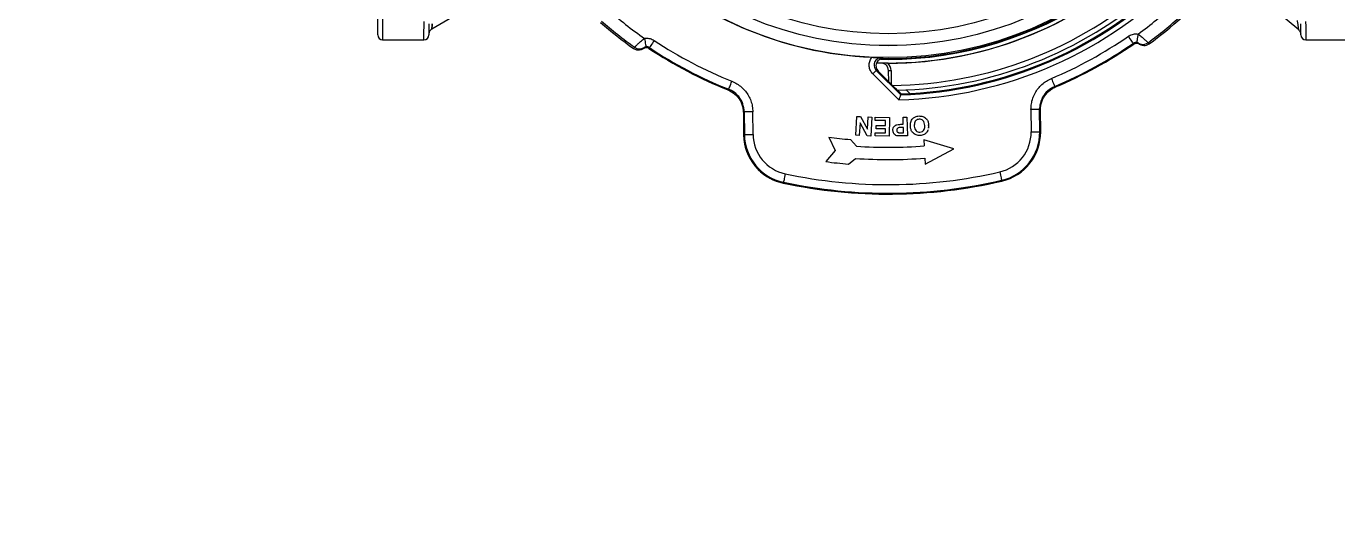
# Model space of a CAD drawing. Header units: millimetres. Extents: x 441156 to 441876, y 4514765 to 4515211.
# Drawn here: x 441240.798 to 441241.494, y 4514794.341 to 4514794.601 of the extents above; entities that cross this region are included whole.
import ezdxf

# ---------------------------------------------------------------- set-up
doc = ezdxf.new("R2010")
doc.units = ezdxf.units.MM
doc.layers.add('-LYNKA_PISCINA', color=7, linetype='Continuous', lineweight=18)
doc.layers.add('05 ESQUEMAS HIDRAULICOS nuevos_dwg _6_', color=7, linetype='Continuous', lineweight=18, true_color=0x767676)
doc.layers.add('A-DETL', color=7, linetype='Continuous', lineweight=50, true_color=0x008000)

# ---------------------------------------------------------------- blocks, each defined once
blk = doc.blocks.new('05 ESQUEMAS HIDRAULICOS nuevos_dwg_A$C47CE04E0-1107655-01_ARQ_CUARTO DEPURADORA')
at = {"layer": '-LYNKA_PISCINA', "lineweight": 25}
for p, q in [((3.479, 51.541), (3.479, 79.641)), ((10.541, 54.626), (5.681, 51.78)), ((40.911, 51.741), (37.737, 54.405)), ((24.229, 50.391), (23.765, 50.398)), ((23.923, 50.552), (24.229, 50.549)), ((24.349, 49.538), (23.819, 50.068)), ((25.102, 49.162), (24.956, 49.307)), ((22.937, 47.021), (22.69, 47.291)), ((22.614, 46.294), (22.899, 46.523))]:
    blk.add_line(p, q, dxfattribs=at)
at = {"layer": '-LYNKA_PISCINA', "lineweight": 25, "flags": 128}
for points in [[(3.679, 79.841), (3.679, 51.341), (5.357, 51.341), (5.357, 51.346), (5.357, 51.381), (5.358, 51.452), (5.359, 51.558), (5.36, 51.699), (5.362, 51.874), (5.364, 52.083)], [(5.561, 51.988), (5.56, 51.827), (5.559, 51.702), (5.558, 51.612), (5.557, 51.558), (5.557, 51.539)], [(41.194, 52.083), (41.196, 51.874), (41.198, 51.699), (41.199, 51.558), (41.2, 51.452), (41.2, 51.381), (41.201, 51.346), (41.201, 51.341), (42.879, 51.341)], [(41.001, 51.539), (41, 51.558), (41, 51.612), (40.999, 51.702), (40.998, 51.827), (40.997, 51.988)], [(14.324, 51.401), (14.335, 51.334), (14.345, 51.269), (14.355, 51.21), (14.364, 51.157), (14.371, 51.114), (14.376, 51.082), (14.379, 51.062), (14.38, 51.055)], [(14.718, 51.316), (14.68, 51.259), (14.644, 51.205), (14.61, 51.155), (14.581, 51.111), (14.557, 51.074), (14.539, 51.047), (14.528, 51.031), (14.524, 51.025), (14.522, 51.022), (14.514, 51.01), (14.504, 50.996)], [(34.207, 51.168), (34.206, 51.169), (34.198, 51.181), (34.187, 51.196), (34.183, 51.202), (34.171, 51.219), (34.153, 51.245), (34.128, 51.281), (34.098, 51.325), (34.064, 51.374), (34.026, 51.428), (33.988, 51.484)], [(34.38, 51.576), (34.37, 51.509), (34.361, 51.444), (34.352, 51.384), (34.345, 51.332), (34.338, 51.289), (34.334, 51.257), (34.331, 51.237), (34.33, 51.23)], [(17.713, 49.308), (17.728, 49.319), (17.746, 49.332), (17.749, 49.339), (17.756, 49.358), (17.768, 49.388), (17.784, 49.428), (17.804, 49.478), (17.826, 49.534), (17.85, 49.594), (17.876, 49.657)], [(24.753, 49.147), (24.736, 49.106), (23.741, 50.1), (23.6, 49.959), (24.656, 48.903)], [(24.247, 49.639), (24.243, 50.096), (24.245, 50.096), (24.251, 50.097), (24.26, 50.097), (24.272, 50.097), (24.288, 50.097), (24.305, 50.097), (24.324, 50.097), (24.343, 50.097), (24.348, 49.538)], [(30.859, 49.771), (30.886, 49.708), (30.911, 49.648), (30.934, 49.592), (30.955, 49.543), (30.971, 49.503), (30.984, 49.473), (30.992, 49.455), (30.995, 49.448), (31.009, 49.438), (31.028, 49.425)], [(30.389, 47.602), (30.381, 48.517), (30.374, 48.517), (30.354, 48.517), (30.321, 48.516), (30.278, 48.516), (30.225, 48.516), (30.164, 48.515), (30.099, 48.514), (30.031, 48.514), (30.039, 47.599), (30.107, 47.6), (30.172, 47.6), (30.233, 47.601), (30.286, 47.601), (30.329, 47.602), (30.362, 47.602), (30.382, 47.602), (30.389, 47.602), (30.424, 47.603), (30.416, 48.494), (30.398, 48.506), (30.381, 48.517)], [(18.376, 48.412), (18.384, 47.498), (18.391, 47.498), (18.411, 47.498), (18.444, 47.498), (18.487, 47.499), (18.54, 47.499), (18.6, 47.5), (18.666, 47.5), (18.734, 47.501), (18.726, 48.415), (18.658, 48.415), (18.592, 48.414), (18.532, 48.414), (18.479, 48.413), (18.436, 48.413), (18.403, 48.412), (18.383, 48.412), (18.376, 48.412), (18.359, 48.401), (18.341, 48.389), (18.349, 47.497), (18.384, 47.498)], [(24.74, 47.909), (24.84, 47.912), (24.832, 48.198), (24.985, 48.202), (25.006, 47.444), (24.76, 47.437)], [(24.775, 47.566), (24.849, 47.568), (24.843, 47.783), (24.759, 47.781)], [(21.811, 47.386), (22.067, 46.851), (21.688, 46.394)], [(25.718, 46.535), (25.732, 46.285), (26.891, 46.915), (25.678, 47.284), (25.692, 47.034)], [(20.043, 45.898), (20.029, 45.832), (20.015, 45.768), (20.003, 45.709), (19.992, 45.657), (19.983, 45.615), (19.976, 45.583), (19.972, 45.563), (19.97, 45.556), (19.963, 45.522)], [(28.758, 45.974), (28.773, 45.908), (28.788, 45.844), (28.802, 45.786), (28.813, 45.734), (28.823, 45.692), (28.831, 45.66), (28.835, 45.64), (28.837, 45.633), (28.845, 45.6)]]:
    blk.add_lwpolyline(points, dxfattribs=at)
for points in [[(23.561, 48.199), (23.518, 47.432), (23.367, 47.44), (23.082, 47.97), (23.053, 47.458), (22.909, 47.466), (22.952, 48.233), (23.107, 48.224), (23.389, 47.707), (23.417, 48.207)], [(23.694, 48.066), (23.696, 48.194), (24.274, 48.186), (24.263, 47.427), (23.7, 47.434), (23.702, 47.563), (24.112, 47.557), (24.114, 47.725), (23.733, 47.731), (23.735, 47.859), (24.116, 47.854), (24.119, 48.06)]]:
    blk.add_lwpolyline(points, close=True, dxfattribs=at)
at = {"layer": '-LYNKA_PISCINA', "lineweight": 25}
for radius in [14.974, 14.488, 14.487, 14, 14]:
    blk.add_circle((24.229, 65.591), radius, dxfattribs=at)
for centre, radius, start, end in [((24.229, 65.591), 15.043, 270, 44.6172), ((24.229, 65.591), 14.975, 225.74, 267.4682), ((24.229, 65.591), 15.193, 268.2461, 315.1115), ((24.229, 65.591), 15.013, 269.2592, 314.1282), ((24.229, 65.591), 15.2, 270, 315.1347), ((24.229, 65.591), 16.693, 271.4649, 316.0242), ((24.229, 65.591), 16.493, 271.7622, 315.3422), ((24.229, 65.591), 16.453, 271.8237, 315.2007), ((24.229, 65.591), 16.1, 270.5838, 311.5653), ((24.229, 65.591), 16.3, 271.2691, 311.2469), ((24.229, 65.591), 17.306, 305.9159, 312.2269), ((24.229, 65.591), 17.306, 228.7731, 235.0841), ((24.229, 65.591), 17.83, 306.3091, 311.8338), ((24.229, 65.591), 17.896, 306.3496, 311.7933), ((24.229, 65.591), 17.896, 229.2067, 234.6504), ((24.229, 65.591), 17.83, 229.1662, 234.6909), ((3.679, 51.541), 0.2, 180, 270), ((5.357, 51.541), 0.2, 270.4175, 359.5), ((24.229, 65.591), 17.154, 236.3259, 248.2614), ((24.229, 65.591), 17.154, 292.7386, 304.6741), ((24.229, 65.591), 17.504, 292.7386, 304.6741), ((32.737, 49.695), 2.247, 40.9968, 42.1484), ((34.58, 51.505), 0.35, 239.613, 260.2918), ((34.58, 51.505), 0.35, 260.2915, 306.3147), ((41.201, 51.541), 0.2, 180.5, 270.4256), ((14.125, 51.326), 0.35, 234.685, 301.3834), ((16.029, 49.524), 2.285, 138.8582, 139.9905), ((24.229, 65.591), 17.538, 236.3246, 248.1899), ((24.229, 65.591), 17.504, 236.3259, 248.2614), ((24.229, 65.591), 17.538, 292.8101, 304.6754), ((23.943, 50.094), 0.3, 0.5, 88.9434), ((23.943, 50.094), 0.4, 0.5, 48.0252), ((20.386, 47.515), 2.038, 180.5, 225), ((20.386, 47.515), 2.038, 180.5, 257.9994), ((20.386, 47.515), 2.003, 180.5, 257.9994), ((20.386, 47.515), 1.653, 180.5, 257.9994), ((28.386, 47.585), 1.653, 283.0006, 0.5), ((28.386, 47.585), 2.003, 283.0006, 0.5), ((28.386, 47.585), 2.038, 283.0006, 0.5), ((24.229, 65.591), 18.365, 262.435, 265.1925), ((24.229, 65.591), 18.615, 266.0201, 274.507), ((24.229, 65.591), 19.365, 262.4607, 265.2153), ((24.229, 65.591), 19.115, 266.0106, 274.4689), ((20.386, 47.515), 2.038, 225, 257.9994), ((24.229, 65.591), 20.133, 257.9994, 283.0006), ((24.229, 65.591), 20.518, 257.9994, 283.0006), ((24.229, 65.591), 20.483, 257.9994, 283.0006)]:
    blk.add_arc(centre, radius, start, end, dxfattribs=at)
for points, knots in [([(5.681, 51.78), (5.663, 51.767), (5.628, 51.743), (5.59, 51.69), (5.569, 51.651), (5.566, 51.629), (5.566, 51.629)], [0, 0, 0, 0, 0.331271, 0.662542, 0.993819, 1, 1, 1, 1]), ([(5.681, 51.78), (5.681, 51.781), (5.682, 51.783), (5.683, 51.798), (5.685, 51.825), (5.686, 51.863), (5.688, 51.91), (5.693, 51.985), (5.704, 52.045), (5.712, 52.085)], [0, 0, 0, 0, 0.098258, 0.205256, 0.322243, 0.450174, 0.584924, 0.720922, 1, 1, 1, 1]), ([(40.846, 52.12), (40.855, 52.074), (40.874, 51.982), (40.885, 51.874), (40.896, 51.805), (40.904, 51.768), (40.91, 51.746), (40.911, 51.743), (40.911, 51.741)], [0, 0, 0, 0, 0.282412, 0.556901, 0.694409, 0.812463, 0.91319, 1, 1, 1, 1]), ([(40.911, 51.741), (40.924, 51.729), (40.951, 51.704), (40.977, 51.657), (40.992, 51.623), (40.994, 51.605), (40.994, 51.605)], [0, 0, 0, 0, 0.331956, 0.663931, 0.995906, 1, 1, 1, 1]), ([(13.923, 51.041), (13.925, 51.042), (13.929, 51.047), (13.967, 51.087), (14.048, 51.167), (14.167, 51.279), (14.268, 51.357), (14.324, 51.401)], [0, 0, 0, 0, 0.113151, 0.319311, 0.540043, 0.744592, 1, 1, 1, 1]), ([(14.324, 51.401), (14.337, 51.403), (14.412, 51.413), (14.553, 51.403), (14.663, 51.345), (14.718, 51.316)], [0, 0, 0, 0, 0.10119, 0.550595, 1, 1, 1, 1]), ([(33.988, 51.484), (33.999, 51.492), (34.062, 51.533), (34.194, 51.585), (34.318, 51.579), (34.38, 51.576)], [0, 0, 0, 0, 0.101171, 0.55059, 1, 1, 1, 1]), ([(34.33, 51.23), (34.307, 51.231), (34.262, 51.233), (34.214, 51.214), (34.191, 51.199), (34.187, 51.196)], [0, 0, 0, 0, 0.44944, 0.898846, 1, 1, 1, 1]), ([(34.207, 51.168), (34.227, 51.179), (34.266, 51.201), (34.335, 51.206), (34.392, 51.194), (34.422, 51.176), (34.433, 51.169)], [0, 0, 0, 0, 0.28097, 0.561953, 0.842938, 1, 1, 1, 1]), ([(34.403, 51.203), (34.403, 51.203), (34.402, 51.203), (34.399, 51.205), (34.39, 51.21), (34.378, 51.216), (34.367, 51.22), (34.355, 51.224), (34.344, 51.227), (34.334, 51.229), (34.33, 51.23)], [0, 0, 0, 0, 0.058421, 0.319863, 0.549018, 0.689062, 0.813665, 0.857624, 0.934097, 1, 1, 1, 1]), ([(34.38, 51.576), (34.424, 51.543), (34.518, 51.474), (34.639, 51.367), (34.73, 51.28), (34.779, 51.232), (34.785, 51.225), (34.787, 51.223)], [0, 0, 0, 0, 0.197713, 0.423636, 0.640295, 0.853155, 1, 1, 1, 1]), ([(34.433, 51.169), (34.455, 51.156), (34.51, 51.124), (34.614, 51.103), (34.734, 51.116), (34.802, 51.157), (34.836, 51.177)], [0, 0, 0, 0, 0.177142, 0.451435, 0.725714, 1, 1, 1, 1]), ([(34.787, 51.223), (34.792, 51.218), (34.807, 51.205), (34.823, 51.19), (34.834, 51.179), (34.836, 51.177)], [0, 0, 0, 0, 0.292748, 0.878245, 1, 1, 1, 1]), ([(13.875, 50.994), (13.886, 51.005), (13.902, 51.021), (13.918, 51.036), (13.923, 51.041)], [0, 0, 0, 0, 0.709092, 1, 1, 1, 1]), ([(13.875, 50.994), (13.896, 50.981), (13.951, 50.947), (14.055, 50.924), (14.175, 50.935), (14.244, 50.974), (14.278, 50.993)], [0, 0, 0, 0, 0.176968, 0.451305, 0.725659, 1, 1, 1, 1]), ([(14.278, 50.993), (14.298, 51.004), (14.337, 51.027), (14.406, 51.033), (14.463, 51.02), (14.493, 51.002), (14.504, 50.996)], [0, 0, 0, 0, 0.281008, 0.562009, 0.842992, 1, 1, 1, 1]), ([(14.38, 51.055), (14.375, 51.055), (14.366, 51.053), (14.356, 51.05), (14.342, 51.045), (14.327, 51.039), (14.314, 51.032), (14.309, 51.028), (14.308, 51.028), (14.308, 51.028)], [0, 0, 0, 0, 0.072441, 0.144766, 0.17269, 0.346288, 0.586734, 0.848875, 1, 1, 1, 1]), ([(14.524, 51.025), (14.504, 51.035), (14.464, 51.056), (14.412, 51.06), (14.385, 51.056), (14.38, 51.055)], [0, 0, 0, 0, 0.449393, 0.898805, 1, 1, 1, 1]), ([(23.6, 49.959), (23.564, 50.003), (23.492, 50.091), (23.447, 50.258), (23.457, 50.428), (23.508, 50.554), (23.555, 50.615), (23.567, 50.631)], [0, 0, 0, 0, 0.229331, 0.45869, 0.687343, 0.915158, 1, 1, 1, 1]), ([(23.567, 50.631), (23.601, 50.63), (23.693, 50.625), (23.826, 50.619), (23.915, 50.614), (23.958, 50.612), (23.959, 50.612)], [0, 0, 0, 0, 0.227363, 0.620166, 0.997546, 1, 1, 1, 1]), ([(23.959, 50.612), (23.957, 50.612), (23.922, 50.613), (23.853, 50.601), (23.763, 50.553), (23.694, 50.477), (23.654, 50.382), (23.649, 50.28), (23.676, 50.179), (23.719, 50.127), (23.741, 50.1)], [0, 0, 0, 0, 0.005702, 0.14823, 0.289901, 0.431089, 0.572377, 0.714306, 0.856983, 1, 1, 1, 1]), ([(24.035, 50.579), (24.001, 50.576), (23.933, 50.571), (23.842, 50.52), (23.773, 50.445), (23.733, 50.35), (23.727, 50.248), (23.753, 50.147), (23.797, 50.094), (23.819, 50.068)], [0, 0, 0, 0, 0.142918, 0.285854, 0.428354, 0.57034, 0.712118, 0.854078, 1, 1, 1, 1]), ([(23.959, 50.612), (23.97, 50.607), (23.995, 50.596), (24.021, 50.585), (24.035, 50.579)], [0, 0, 0, 0, 0.445967, 1, 1, 1, 1]), ([(17.876, 49.657), (17.946, 49.625), (18.085, 49.562), (18.268, 49.424), (18.427, 49.26), (18.556, 49.071), (18.651, 48.864), (18.712, 48.643), (18.721, 48.491), (18.726, 48.415)], [0, 0, 0, 0, 0.144217, 0.286845, 0.429474, 0.572106, 0.714737, 0.857369, 1, 1, 1, 1]), ([(23.819, 50.068), (23.801, 50.075), (23.775, 50.086), (23.749, 50.097), (23.741, 50.1)], [0, 0, 0, 0, 0.6823213, 1, 1, 1, 1]), ([(30.031, 48.514), (30.034, 48.591), (30.04, 48.743), (30.099, 48.966), (30.19, 49.175), (30.316, 49.366), (30.472, 49.532), (30.654, 49.672), (30.791, 49.738), (30.859, 49.771)], [0, 0, 0, 0, 0.144217, 0.286846, 0.429474, 0.572105, 0.714737, 0.857367, 1, 1, 1, 1]), ([(17.713, 49.308), (17.813, 49.256), (18.014, 49.152), (18.227, 48.881), (18.328, 48.614), (18.338, 48.445), (18.341, 48.389)], [0, 0, 0, 0, 0.28542, 0.570839, 0.856254, 1, 1, 1, 1]), ([(18.376, 48.412), (18.364, 48.525), (18.34, 48.749), (18.164, 49.046), (17.951, 49.238), (17.798, 49.309), (17.746, 49.332)], [0, 0, 0, 0, 0.285118, 0.570236, 0.855349, 1, 1, 1, 1]), ([(24.76, 49.146), (24.758, 49.147), (24.752, 49.15), (24.716, 49.182), (24.64, 49.252), (24.515, 49.373), (24.41, 49.477), (24.349, 49.538)], [0, 0, 0, 0, 0.085888, 0.232975, 0.41633, 0.661322, 1, 1, 1, 1]), ([(24.736, 49.106), (24.735, 49.103), (24.733, 49.097), (24.72, 49.064), (24.701, 49.017), (24.679, 48.961), (24.663, 48.921), (24.656, 48.904), (24.656, 48.903)], [0, 0, 0, 0, 0.198142, 0.396014, 0.601357, 0.823078, 0.996715, 1, 1, 1, 1]), ([(30.995, 49.448), (30.895, 49.394), (30.696, 49.287), (30.488, 49.012), (30.391, 48.743), (30.384, 48.574), (30.381, 48.517)], [0, 0, 0, 0, 0.285119, 0.570236, 0.855348, 1, 1, 1, 1]), ([(30.416, 48.494), (30.426, 48.607), (30.446, 48.832), (30.616, 49.132), (30.825, 49.327), (30.977, 49.4), (31.028, 49.425)], [0, 0, 0, 0, 0.28542, 0.57084, 0.856254, 1, 1, 1, 1]), ([(25.128, 47.826), (25.128, 47.884), (25.128, 47.999), (25.21, 48.144), (25.336, 48.228), (25.425, 48.241), (25.47, 48.247)], [0, 0, 0, 0, 0.280529, 0.559403, 0.77938, 1, 1, 1, 1]), ([(25.48, 48.115), (25.456, 48.112), (25.409, 48.104), (25.349, 48.062), (25.288, 47.974), (25.288, 47.892), (25.288, 47.834)], [0, 0, 0, 0, 0.187183, 0.374103, 0.561169, 1, 1, 1, 1]), ([(25.47, 48.247), (25.528, 48.246), (25.643, 48.244), (25.781, 48.148), (25.853, 48.017), (25.865, 47.928), (25.87, 47.883)], [0, 0, 0, 0, 0.28, 0.558819, 0.779067, 1, 1, 1, 1]), ([(25.711, 47.866), (25.707, 47.902), (25.699, 47.973), (25.646, 48.061), (25.565, 48.113), (25.508, 48.115), (25.48, 48.115)], [0, 0, 0, 0, 0.281047, 0.5602447, 0.7800361, 1, 1, 1, 1]), ([(24.418, 47.661), (24.419, 47.69), (24.421, 47.748), (24.461, 47.821), (24.517, 47.871), (24.56, 47.886), (24.581, 47.894)], [0, 0, 0, 0, 0.280303, 0.559843, 0.779909, 1, 1, 1, 1]), ([(24.578, 47.443), (24.552, 47.452), (24.501, 47.471), (24.433, 47.547), (24.424, 47.618), (24.418, 47.661)], [0, 0, 0, 0, 0.280319, 0.561002, 1, 1, 1, 1]), ([(24.759, 47.781), (24.739, 47.78), (24.698, 47.778), (24.646, 47.772), (24.611, 47.75), (24.59, 47.727), (24.578, 47.698), (24.577, 47.678), (24.576, 47.667)], [0, 0, 0, 0, 0.250518, 0.50025, 0.625219, 0.750118, 0.875039, 1, 1, 1, 1]), ([(24.576, 47.667), (24.578, 47.654), (24.581, 47.626), (24.604, 47.595), (24.634, 47.575), (24.655, 47.57), (24.665, 47.568)], [0, 0, 0, 0, 0.280005, 0.559242, 0.779621, 1, 1, 1, 1]), ([(24.76, 47.437), (24.726, 47.436), (24.665, 47.434), (24.604, 47.44), (24.578, 47.443)], [0, 0, 0, 0, 0.5603187, 1, 1, 1, 1]), ([(24.581, 47.894), (24.611, 47.898), (24.663, 47.907), (24.716, 47.908), (24.74, 47.909)], [0, 0, 0, 0, 0.559819, 1, 1, 1, 1]), ([(24.665, 47.568), (24.686, 47.566), (24.722, 47.564), (24.759, 47.565), (24.775, 47.566)], [0, 0, 0, 0, 0.5598, 1, 1, 1, 1]), ([(25.529, 47.456), (25.471, 47.457), (25.354, 47.46), (25.217, 47.558), (25.146, 47.691), (25.134, 47.781), (25.128, 47.826)], [0, 0, 0, 0, 0.27993, 0.558756, 0.779051, 1, 1, 1, 1]), ([(25.288, 47.834), (25.292, 47.799), (25.301, 47.728), (25.352, 47.639), (25.433, 47.589), (25.49, 47.589), (25.518, 47.588)], [0, 0, 0, 0, 0.281118, 0.560127, 0.779795, 1, 1, 1, 1]), ([(25.518, 47.588), (25.553, 47.595), (25.625, 47.609), (25.713, 47.715), (25.712, 47.809), (25.711, 47.866)], [0, 0, 0, 0, 0.280101, 0.559635, 1, 1, 1, 1]), ([(25.692, 47.498), (25.662, 47.486), (25.61, 47.464), (25.554, 47.459), (25.529, 47.456)], [0, 0, 0, 0, 0.559669, 1, 1, 1, 1]), ([(25.849, 47.684), (25.829, 47.641), (25.793, 47.565), (25.723, 47.519), (25.692, 47.498)], [0, 0, 0, 0, 0.559851, 1, 1, 1, 1]), ([(25.87, 47.883), (25.872, 47.845), (25.875, 47.778), (25.857, 47.713), (25.849, 47.684)], [0, 0, 0, 0, 0.560167, 1, 1, 1, 1])]:
    blk.add_open_spline(points, degree=3, knots=knots, dxfattribs=at)

msp = doc.modelspace()

# ---------------------------------------------------------------- linework, layer by layer
at = {"layer": 'A-DETL', "color": 7, "lineweight": 18}
msp.add_circle((441240.24452927, 4514793.65425962, -0.00000053), 0.75, dxfattribs=at)

# ---------------------------------------------------------------- block references
at = {"layer": '05 ESQUEMAS HIDRAULICOS nuevos_dwg _6_', "color": 7, "lineweight": 25, "xscale": 0.0130689895048916, "yscale": 0.0130689895048916, "zscale": 0.0130689895048916, "rotation": 0.007079741121755383}
msp.add_blockref('05 ESQUEMAS HIDRAULICOS nuevos_dwg_A$C47CE04E0-1107655-01_ARQ_CUARTO DEPURADORA', (441240.93911911, 4514793.9231774, -0.00000053), dxfattribs=at)

doc.saveas('drawing.dxf')
